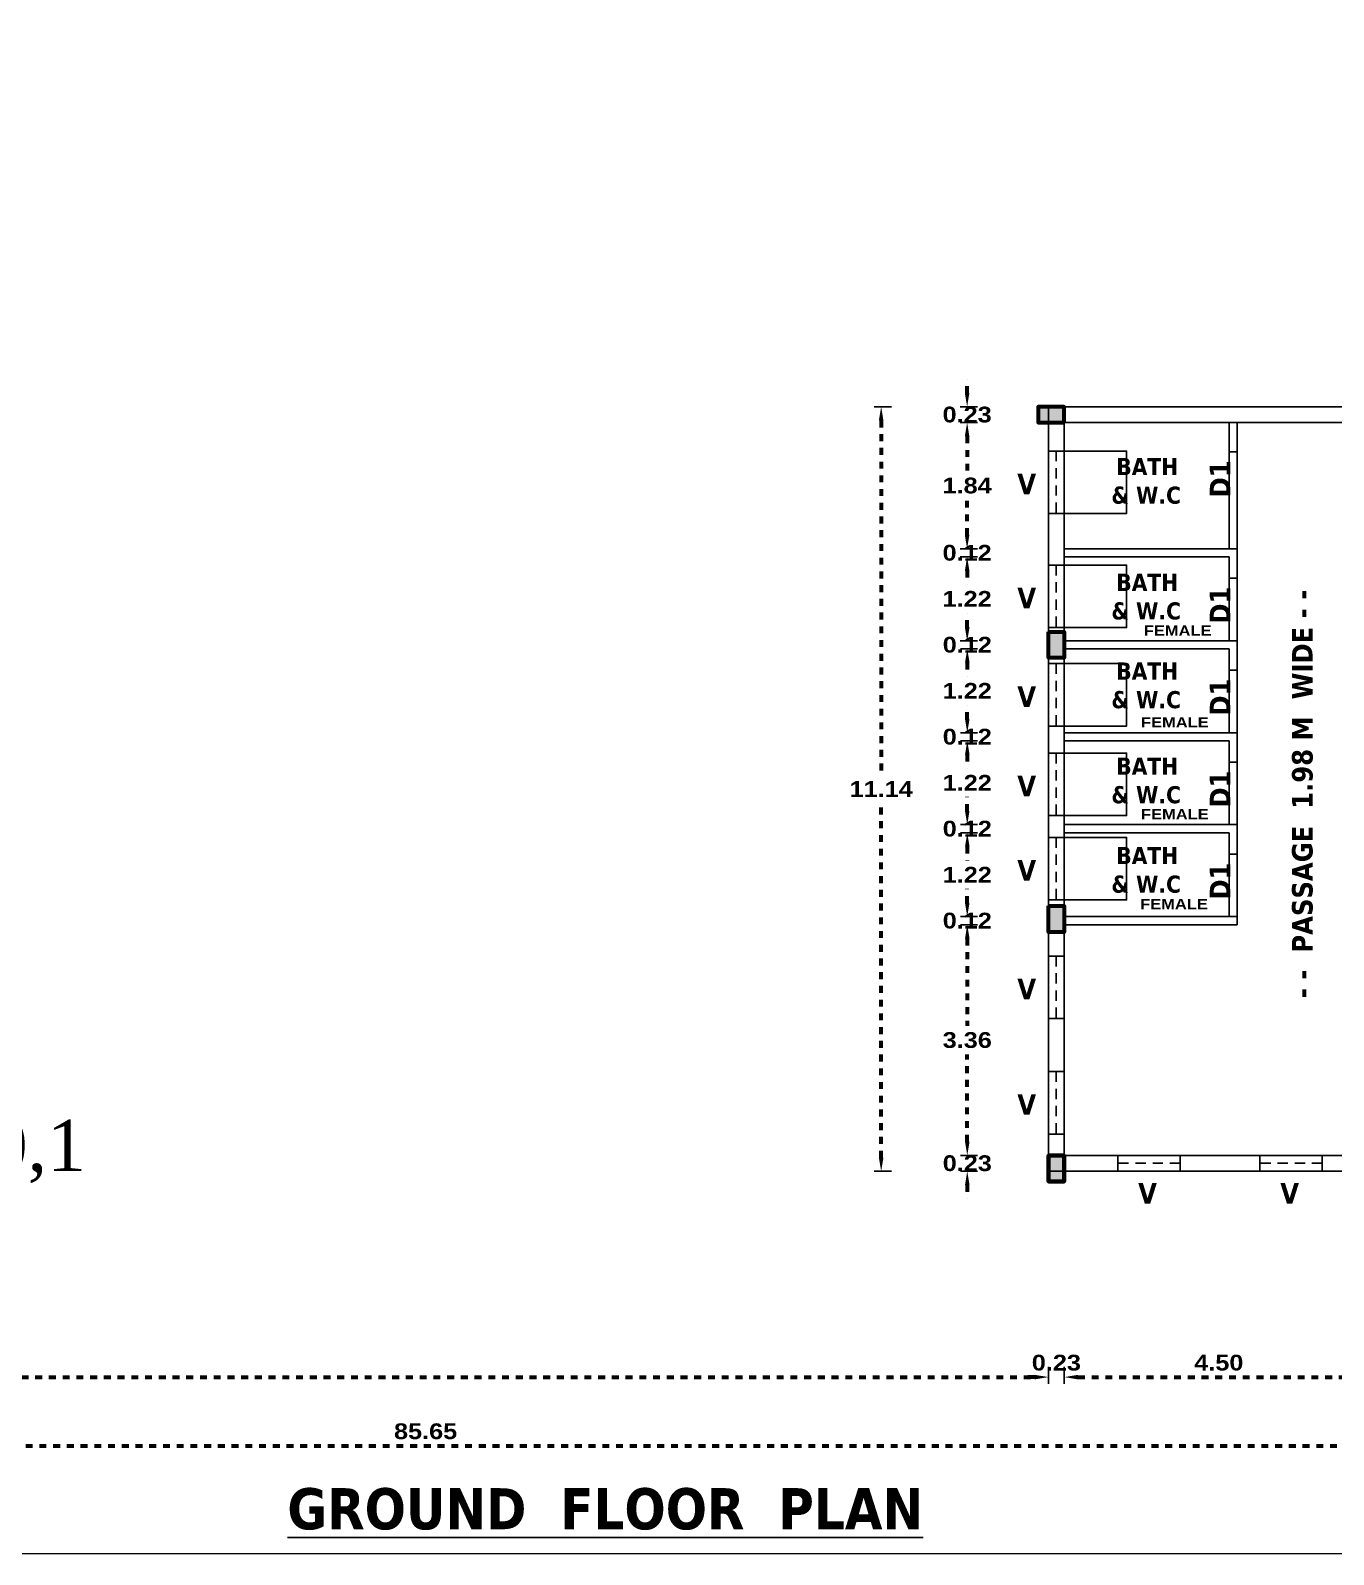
# Model space of a CAD drawing. Header units: metres. Extents: x 863 to 1571, y 626 to 804.
# Drawn here: x 904.85 to 923.83, y 660.62 to 682.83 of the extents above; entities that cross this region are included whole.
import ezdxf

# ---------------------------------------------------------------- set-up
doc = ezdxf.new("R2010")
doc.units = ezdxf.units.M
doc.header["$LTSCALE"] = 0.2
doc.header["$MEASUREMENT"] = 0
doc.header["$PDMODE"] = 2
doc.linetypes.add('DOT2', pattern=[0.125, 0, -0.125])
doc.linetypes.add('HIDDEN', pattern=[0.375, 0.25, -0.125])
doc.layers.get('0').update_dxf_attribs({"lineweight": 60})
for name, color, linetype in [('BLK_1_FLR_0_BLT_UP_AREA', 9, 'Continuous'), ('BLK_1_FLR_0_SP_WC', 233, 'Continuous'), ('BLK_1_FLR_0_WASH', 55, 'Continuous'), ('BLK_1_FLR_0_WATER_CLOSET', 1, 'Continuous'), ('TOILET_VENTILATION', 5, 'Continuous')]:
    doc.layers.add(name, color=color, linetype=linetype)
doc.styles.add('a1', font='times.ttf')
doc.styles.get("Standard").update_dxf_attribs({"font": 'ariblk.ttf', "height": 0.23})
doc.styles.add('style1', font='', dxfattribs={"height": 0.2})
doc.styles.add('TXT', font='txt.shx')
doc.styles.get('style1').set_extended_font_data('Arial Black')
doc.dimstyles.get("Standard").update_dxf_attribs({"dimtxt": 0.23, "dimasz": 0.2, "dimexe": 0.12, "dimexo": 0.0625, "dimgap": 0.09, "dimtad": 1, "dimtih": 1, "dimtoh": 1, "dimzin": 1, "dimdsep": 46, "dimtxsty": 'Standard', "dimcen": 0.09, "dimazin": 0, "dimtfac": 1, "dimtix": 1, "dimtofl": 0, "dimtmove": 0, "dimatfit": 0, "dimfxl": 0, "dimtolj": 1, "dimtzin": 0, "dimarcsym": 0})

# ---------------------------------------------------------------- blocks, each defined once
blk = doc.blocks.new('A$C650768DD')
blk.add_hatch(color=4).paths.add_polyline_path([(0, 0), (0.23, 0), (0.23, 0.38), (0, 0.38)])
at = {"color": 1}
blk.add_lwpolyline([(0, 0), (0.23, 0), (0.23, 0.38), (0, 0.38)], close=True, dxfattribs=at)
blk = doc.blocks.new('*D41')
at = {"color": 0, "lineweight": -2}
for p, q in [((917.394, 677.349), (917.144, 677.349)), ((917.394, 666.209), (917.144, 666.209))]:
    blk.add_line(p, q, dxfattribs=at)
at = {"linetype": 'DOT2'}
for p, q in [((917.244, 677.149), (917.244, 671.986)), ((917.244, 666.409), (917.244, 671.572))]:
    blk.add_line(p, q, dxfattribs=at)
at = {"lineweight": -2}
for points in [[(917.21, 677.149), (917.277, 677.149), (917.244, 677.349)], [(917.21, 666.409), (917.277, 666.409), (917.244, 666.209)]]:
    blk.add_solid(points, dxfattribs=at)
at = {"layer": 'Defpoints', "color": 0, "lineweight": -2}
for p in [(919.907, 677.349), (917.244, 666.209), (920.139, 666.209)]:
    blk.add_point(p, dxfattribs=at)
at = {"color": 0, "lineweight": -2, "insert": (917.244, 671.779), "char_height": 0.23, "attachment_point": 5}
blk.add_mtext('\\A1;11.14', dxfattribs=at)
blk = doc.blocks.new('*D150')
at = {"linetype": 'DOT2'}
for p, q in [((918.498, 666.64), (918.498, 666.84)), ((918.498, 666.01), (918.498, 665.81))]:
    blk.add_line(p, q, dxfattribs=at)
at = {"color": 0, "lineweight": -2}
for p, q in [((918.648, 666.44), (918.398, 666.44)), ((918.648, 666.21), (918.398, 666.21))]:
    blk.add_line(p, q, dxfattribs=at)
at = {"lineweight": -2}
for points in [[(918.465, 666.64), (918.531, 666.64), (918.498, 666.44)], [(918.465, 666.01), (918.531, 666.01), (918.498, 666.21)]]:
    blk.add_solid(points, dxfattribs=at)
at = {"layer": 'Defpoints', "color": 0, "lineweight": -2}
for p in [(918.498, 666.44), (919.911, 666.44), (920.141, 666.21)]:
    blk.add_point(p, dxfattribs=at)
at = {"color": 0, "lineweight": -2, "insert": (918.498, 666.325), "char_height": 0.23, "attachment_point": 5}
blk.add_mtext('\\A1;0.23', dxfattribs=at)
blk = doc.blocks.new('*D151')
at = {"color": 0, "lineweight": -2}
for p, q in [((918.648, 669.8), (918.398, 669.8)), ((918.648, 666.44), (918.398, 666.44))]:
    blk.add_line(p, q, dxfattribs=at)
at = {"linetype": 'DOT2'}
for p, q in [((918.498, 669.6), (918.498, 668.329)), ((918.498, 666.64), (918.498, 667.911))]:
    blk.add_line(p, q, dxfattribs=at)
at = {"lineweight": -2}
for points in [[(918.465, 669.6), (918.531, 669.6), (918.498, 669.8)], [(918.465, 666.64), (918.531, 666.64), (918.498, 666.44)]]:
    blk.add_solid(points, dxfattribs=at)
at = {"layer": 'Defpoints', "color": 0, "lineweight": -2}
for p in [(918.498, 669.8), (919.911, 669.8), (919.911, 666.44)]:
    blk.add_point(p, dxfattribs=at)
at = {"color": 0, "lineweight": -2, "insert": (918.498, 668.12), "char_height": 0.23, "attachment_point": 5}
blk.add_mtext('\\A1;3.36', dxfattribs=at)
blk = doc.blocks.new('*D152')
at = {"linetype": 'DOT2'}
for p, q in [((918.498, 670.12), (918.498, 670.32)), ((918.498, 669.6), (918.498, 669.4))]:
    blk.add_line(p, q, dxfattribs=at)
at = {"color": 0, "lineweight": -2}
for p, q in [((918.648, 669.92), (918.398, 669.92)), ((918.648, 669.8), (918.398, 669.8))]:
    blk.add_line(p, q, dxfattribs=at)
at = {"lineweight": -2}
for points in [[(918.465, 670.12), (918.531, 670.12), (918.498, 669.92)], [(918.465, 669.6), (918.531, 669.6), (918.498, 669.8)]]:
    blk.add_solid(points, dxfattribs=at)
at = {"layer": 'Defpoints', "color": 0, "lineweight": -2}
for p in [(918.498, 669.92), (919.911, 669.92), (919.911, 669.8)]:
    blk.add_point(p, dxfattribs=at)
at = {"color": 0, "lineweight": -2, "insert": (918.498, 669.86), "char_height": 0.23, "attachment_point": 5}
blk.add_mtext('\\A1;0.12', dxfattribs=at)
blk = doc.blocks.new('*D153')
at = {"color": 0, "lineweight": -2}
for p, q in [((918.648, 671.14), (918.398, 671.14)), ((918.648, 669.92), (918.398, 669.92))]:
    blk.add_line(p, q, dxfattribs=at)
at = {"linetype": 'DOT2'}
for p, q in [((918.498, 670.94), (918.498, 670.737)), ((918.498, 670.12), (918.498, 670.323))]:
    blk.add_line(p, q, dxfattribs=at)
at = {"lineweight": -2}
for points in [[(918.465, 670.94), (918.531, 670.94), (918.498, 671.14)], [(918.465, 670.12), (918.531, 670.12), (918.498, 669.92)]]:
    blk.add_solid(points, dxfattribs=at)
at = {"layer": 'Defpoints', "color": 0, "lineweight": -2}
for p in [(918.498, 671.14), (919.911, 671.14), (919.911, 669.92)]:
    blk.add_point(p, dxfattribs=at)
at = {"color": 0, "lineweight": -2, "insert": (918.498, 670.53), "char_height": 0.23, "attachment_point": 5}
blk.add_mtext('\\A1;1.22', dxfattribs=at)
blk = doc.blocks.new('*D154')
at = {"linetype": 'DOT2'}
for p, q in [((918.498, 671.46), (918.498, 671.66)), ((918.498, 670.94), (918.498, 670.74))]:
    blk.add_line(p, q, dxfattribs=at)
at = {"color": 0, "lineweight": -2}
for p, q in [((918.648, 671.26), (918.398, 671.26)), ((918.648, 671.14), (918.398, 671.14))]:
    blk.add_line(p, q, dxfattribs=at)
at = {"lineweight": -2}
for points in [[(918.465, 671.46), (918.531, 671.46), (918.498, 671.26)], [(918.465, 670.94), (918.531, 670.94), (918.498, 671.14)]]:
    blk.add_solid(points, dxfattribs=at)
at = {"layer": 'Defpoints', "color": 0, "lineweight": -2}
for p in [(918.498, 671.26), (919.911, 671.26), (919.911, 671.14)]:
    blk.add_point(p, dxfattribs=at)
at = {"color": 0, "lineweight": -2, "insert": (918.498, 671.2), "char_height": 0.23, "attachment_point": 5}
blk.add_mtext('\\A1;0.12', dxfattribs=at)
blk = doc.blocks.new('*D155')
at = {"color": 0, "lineweight": -2}
for p, q in [((918.648, 672.48), (918.398, 672.48)), ((918.648, 671.26), (918.398, 671.26))]:
    blk.add_line(p, q, dxfattribs=at)
at = {"linetype": 'DOT2'}
for p, q in [((918.498, 672.28), (918.498, 672.077)), ((918.498, 671.46), (918.498, 671.663))]:
    blk.add_line(p, q, dxfattribs=at)
at = {"lineweight": -2}
for points in [[(918.465, 672.28), (918.531, 672.28), (918.498, 672.48)], [(918.465, 671.46), (918.531, 671.46), (918.498, 671.26)]]:
    blk.add_solid(points, dxfattribs=at)
at = {"layer": 'Defpoints', "color": 0, "lineweight": -2}
for p in [(918.498, 672.48), (919.911, 672.48), (919.911, 671.26)]:
    blk.add_point(p, dxfattribs=at)
at = {"color": 0, "lineweight": -2, "insert": (918.498, 671.87), "char_height": 0.23, "attachment_point": 5}
blk.add_mtext('\\A1;1.22', dxfattribs=at)
blk = doc.blocks.new('*D156')
at = {"linetype": 'DOT2'}
for p, q in [((918.498, 672.8), (918.498, 673)), ((918.498, 672.28), (918.498, 672.08))]:
    blk.add_line(p, q, dxfattribs=at)
at = {"color": 0, "lineweight": -2}
for p, q in [((918.648, 672.6), (918.398, 672.6)), ((918.648, 672.48), (918.398, 672.48))]:
    blk.add_line(p, q, dxfattribs=at)
at = {"lineweight": -2}
for points in [[(918.465, 672.8), (918.531, 672.8), (918.498, 672.6)], [(918.465, 672.28), (918.531, 672.28), (918.498, 672.48)]]:
    blk.add_solid(points, dxfattribs=at)
at = {"layer": 'Defpoints', "color": 0, "lineweight": -2}
for p in [(918.498, 672.6), (919.911, 672.6), (919.911, 672.48)]:
    blk.add_point(p, dxfattribs=at)
at = {"color": 0, "lineweight": -2, "insert": (918.498, 672.54), "char_height": 0.23, "attachment_point": 5}
blk.add_mtext('\\A1;0.12', dxfattribs=at)
blk = doc.blocks.new('*D157')
at = {"color": 0, "lineweight": -2}
for p, q in [((918.648, 673.82), (918.398, 673.82)), ((918.648, 672.6), (918.398, 672.6))]:
    blk.add_line(p, q, dxfattribs=at)
at = {"linetype": 'DOT2'}
for p, q in [((918.498, 673.62), (918.498, 673.417)), ((918.498, 672.8), (918.498, 673.003))]:
    blk.add_line(p, q, dxfattribs=at)
at = {"lineweight": -2}
for points in [[(918.465, 673.62), (918.531, 673.62), (918.498, 673.82)], [(918.465, 672.8), (918.531, 672.8), (918.498, 672.6)]]:
    blk.add_solid(points, dxfattribs=at)
at = {"layer": 'Defpoints', "color": 0, "lineweight": -2}
for p in [(918.498, 673.82), (919.911, 673.82), (919.911, 672.6)]:
    blk.add_point(p, dxfattribs=at)
at = {"color": 0, "lineweight": -2, "insert": (918.498, 673.21), "char_height": 0.23, "attachment_point": 5}
blk.add_mtext('\\A1;1.22', dxfattribs=at)
blk = doc.blocks.new('*D158')
at = {"linetype": 'DOT2'}
for p, q in [((918.498, 674.14), (918.498, 674.34)), ((918.498, 673.62), (918.498, 673.42))]:
    blk.add_line(p, q, dxfattribs=at)
at = {"color": 0, "lineweight": -2}
for p, q in [((918.648, 673.94), (918.398, 673.94)), ((918.648, 673.82), (918.398, 673.82))]:
    blk.add_line(p, q, dxfattribs=at)
at = {"lineweight": -2}
for points in [[(918.465, 674.14), (918.531, 674.14), (918.498, 673.94)], [(918.465, 673.62), (918.531, 673.62), (918.498, 673.82)]]:
    blk.add_solid(points, dxfattribs=at)
at = {"layer": 'Defpoints', "color": 0, "lineweight": -2}
for p in [(918.498, 673.94), (919.911, 673.94), (919.911, 673.82)]:
    blk.add_point(p, dxfattribs=at)
at = {"color": 0, "lineweight": -2, "insert": (918.498, 673.88), "char_height": 0.23, "attachment_point": 5}
blk.add_mtext('\\A1;0.12', dxfattribs=at)
blk = doc.blocks.new('*D159')
at = {"color": 0, "lineweight": -2}
for p, q in [((918.646, 675.16), (918.396, 675.16)), ((918.646, 673.94), (918.396, 673.94))]:
    blk.add_line(p, q, dxfattribs=at)
at = {"linetype": 'DOT2'}
for p, q in [((918.496, 674.96), (918.496, 674.757)), ((918.496, 674.14), (918.496, 674.343))]:
    blk.add_line(p, q, dxfattribs=at)
at = {"lineweight": -2}
for points in [[(918.463, 674.96), (918.529, 674.96), (918.496, 675.16)], [(918.463, 674.14), (918.529, 674.14), (918.496, 673.94)]]:
    blk.add_solid(points, dxfattribs=at)
at = {"layer": 'Defpoints', "color": 0, "lineweight": -2}
for p in [(918.496, 675.16), (919.909, 675.16), (919.911, 673.94)]:
    blk.add_point(p, dxfattribs=at)
at = {"color": 0, "lineweight": -2, "insert": (918.496, 674.55), "char_height": 0.23, "attachment_point": 5}
blk.add_mtext('\\A1;1.22', dxfattribs=at)
blk = doc.blocks.new('*D160')
at = {"linetype": 'DOT2'}
for p, q in [((918.496, 675.48), (918.496, 675.68)), ((918.496, 674.96), (918.496, 674.76))]:
    blk.add_line(p, q, dxfattribs=at)
at = {"color": 0, "lineweight": -2}
for p, q in [((918.646, 675.28), (918.396, 675.28)), ((918.646, 675.16), (918.396, 675.16))]:
    blk.add_line(p, q, dxfattribs=at)
at = {"lineweight": -2}
for points in [[(918.463, 675.48), (918.529, 675.48), (918.496, 675.28)], [(918.463, 674.96), (918.529, 674.96), (918.496, 675.16)]]:
    blk.add_solid(points, dxfattribs=at)
at = {"layer": 'Defpoints', "color": 0, "lineweight": -2}
for p in [(918.496, 675.28), (919.909, 675.28), (919.909, 675.16)]:
    blk.add_point(p, dxfattribs=at)
at = {"color": 0, "lineweight": -2, "insert": (918.496, 675.22), "char_height": 0.23, "attachment_point": 5}
blk.add_mtext('\\A1;0.12', dxfattribs=at)
blk = doc.blocks.new('*D161')
at = {"color": 0, "lineweight": -2}
for p, q in [((918.646, 677.119), (918.396, 677.119)), ((918.646, 675.28), (918.396, 675.28))]:
    blk.add_line(p, q, dxfattribs=at)
at = {"linetype": 'DOT2'}
for p, q in [((918.496, 676.919), (918.496, 676.408)), ((918.496, 675.48), (918.496, 675.991))]:
    blk.add_line(p, q, dxfattribs=at)
at = {"lineweight": -2}
for points in [[(918.463, 676.919), (918.529, 676.919), (918.496, 677.119)], [(918.463, 675.48), (918.529, 675.48), (918.496, 675.28)]]:
    blk.add_solid(points, dxfattribs=at)
at = {"layer": 'Defpoints', "color": 0, "lineweight": -2}
for p in [(918.496, 677.119), (919.909, 677.119), (919.909, 675.28)]:
    blk.add_point(p, dxfattribs=at)
at = {"color": 0, "lineweight": -2, "insert": (918.496, 676.2), "char_height": 0.23, "attachment_point": 5}
blk.add_mtext('\\A1;1.84', dxfattribs=at)
blk = doc.blocks.new('*D162')
at = {"linetype": 'DOT2'}
for p, q in [((918.496, 677.549), (918.496, 677.749)), ((918.496, 676.919), (918.496, 676.719))]:
    blk.add_line(p, q, dxfattribs=at)
at = {"color": 0, "lineweight": -2}
for p, q in [((918.646, 677.349), (918.396, 677.349)), ((918.646, 677.119), (918.396, 677.119))]:
    blk.add_line(p, q, dxfattribs=at)
at = {"lineweight": -2}
for points in [[(918.463, 677.549), (918.529, 677.549), (918.496, 677.349)], [(918.463, 676.919), (918.529, 676.919), (918.496, 677.119)]]:
    blk.add_solid(points, dxfattribs=at)
at = {"layer": 'Defpoints', "color": 0, "lineweight": -2}
for p in [(918.496, 677.349), (919.909, 677.349), (919.909, 677.119)]:
    blk.add_point(p, dxfattribs=at)
at = {"color": 0, "lineweight": -2, "insert": (918.496, 677.234), "char_height": 0.23, "attachment_point": 5}
blk.add_mtext('\\A1;0.23', dxfattribs=at)
blk = doc.blocks.new('*D176')
at = {"color": 0, "lineweight": -2}
for p, q in [((878.922, 663.36), (878.922, 663.11)), ((919.681, 663.36), (919.681, 663.11))]:
    blk.add_line(p, q, dxfattribs=at)
at = {"linetype": 'DOT2'}
blk.add_line((879.122, 663.21), (919.481, 663.21), dxfattribs=at)
at = {"lineweight": -2}
for points in [[(879.122, 663.243), (879.122, 663.177), (878.922, 663.21)], [(919.481, 663.243), (919.481, 663.177), (919.681, 663.21)]]:
    blk.add_solid(points, dxfattribs=at)
at = {"layer": 'Defpoints', "color": 0, "lineweight": -2}
for p in [(919.681, 666.21), (878.922, 664.94), (919.681, 663.21)]:
    blk.add_point(p, dxfattribs=at)
at = {"color": 0, "lineweight": -2, "insert": (899.301, 663.419), "char_height": 0.23, "attachment_point": 5}
blk.add_mtext('\\A1;40.76', dxfattribs=at)
blk = doc.blocks.new('*D177')
at = {"color": 0, "lineweight": -2}
for p, q in [((919.681, 663.36), (919.681, 663.11)), ((919.911, 663.36), (919.911, 663.11))]:
    blk.add_line(p, q, dxfattribs=at)
at = {"linetype": 'DOT2'}
for p, q in [((919.481, 663.21), (919.281, 663.21)), ((920.111, 663.21), (920.311, 663.21))]:
    blk.add_line(p, q, dxfattribs=at)
at = {"lineweight": -2}
for points in [[(919.481, 663.243), (919.481, 663.177), (919.681, 663.21)], [(920.111, 663.243), (920.111, 663.177), (919.911, 663.21)]]:
    blk.add_solid(points, dxfattribs=at)
at = {"layer": 'Defpoints', "color": 0, "lineweight": -2}
for p in [(919.911, 666.44), (919.681, 666.21), (919.911, 663.21)]:
    blk.add_point(p, dxfattribs=at)
at = {"color": 0, "lineweight": -2, "insert": (919.796, 663.419), "char_height": 0.23, "attachment_point": 5}
blk.add_mtext('\\A1;0.23', dxfattribs=at)
blk = doc.blocks.new('*D178')
at = {"color": 0, "lineweight": -2}
for p, q in [((919.911, 663.36), (919.911, 663.11)), ((924.413, 663.36), (924.413, 663.11))]:
    blk.add_line(p, q, dxfattribs=at)
at = {"linetype": 'DOT2'}
blk.add_line((920.111, 663.21), (924.213, 663.21), dxfattribs=at)
at = {"lineweight": -2}
for points in [[(920.111, 663.243), (920.111, 663.177), (919.911, 663.21)], [(924.213, 663.243), (924.213, 663.177), (924.413, 663.21)]]:
    blk.add_solid(points, dxfattribs=at)
at = {"layer": 'Defpoints', "color": 0, "lineweight": -2}
for p in [(919.911, 666.44), (924.413, 666.21), (924.413, 663.21)]:
    blk.add_point(p, dxfattribs=at)
at = {"color": 0, "lineweight": -2, "insert": (922.162, 663.419), "char_height": 0.23, "attachment_point": 5}
blk.add_mtext('\\A1;4.50', dxfattribs=at)
blk = doc.blocks.new('*D42')
at = {"color": 0, "lineweight": -2}
for p, q in [((867.783, 662.36), (867.783, 662.11)), ((953.433, 662.36), (953.433, 662.11))]:
    blk.add_line(p, q, dxfattribs=at)
at = {"linetype": 'DOT2'}
blk.add_line((867.983, 662.21), (953.233, 662.21), dxfattribs=at)
at = {"lineweight": -2}
for points in [[(867.983, 662.243), (867.983, 662.177), (867.783, 662.21)], [(953.233, 662.243), (953.233, 662.177), (953.433, 662.21)]]:
    blk.add_solid(points, dxfattribs=at)
at = {"layer": 'Defpoints', "color": 0, "lineweight": -2}
for p in [(953.433, 677.12), (867.783, 664.94), (953.433, 662.21)]:
    blk.add_point(p, dxfattribs=at)
at = {"color": 0, "lineweight": -2, "insert": (910.608, 662.419), "char_height": 0.23, "attachment_point": 5}
blk.add_mtext('\\A1;85.65', dxfattribs=at)

msp = doc.modelspace()

# ---------------------------------------------------------------- linework, layer by layer
at = {"lineweight": -2}
for p, q in [((919.681, 666.21), (919.681, 677.349)), ((919.681, 677.349), (934.113, 677.349)), ((922.311, 676.69), (922.311, 677.12)), ((922.431, 675.28), (922.431, 677.12)), ((922.431, 676.32), (922.431, 677.12)), ((922.311, 676.69), (922.431, 676.69)), ((922.431, 675.28), (919.909, 675.28)), ((922.311, 675.16), (919.909, 675.16)), ((922.311, 674.85), (922.311, 675.16)), ((922.431, 673.94), (922.431, 675.28)), ((922.311, 674.85), (922.431, 674.85)), ((922.431, 673.94), (919.911, 673.94)), ((919.911, 672.6), (919.911, 673.82)), ((922.311, 673.82), (919.911, 673.82)), ((922.311, 673.51), (922.311, 673.82)), ((922.431, 672.6), (922.431, 673.94)), ((922.311, 673.51), (922.431, 673.51)), ((922.431, 672.6), (919.911, 672.6)), ((919.911, 671.26), (919.911, 672.48)), ((922.311, 672.48), (919.911, 672.48)), ((922.311, 672.17), (922.311, 672.48)), ((922.431, 671.26), (922.431, 672.6)), ((922.311, 672.17), (922.431, 672.17)), ((922.431, 671.26), (919.911, 671.26)), ((919.911, 666.44), (919.911, 671.14)), ((922.311, 671.14), (919.911, 671.14)), ((922.311, 670.83), (922.311, 671.14)), ((922.431, 669.8), (922.431, 671.26)), ((922.311, 670.83), (922.431, 670.83)), ((922.431, 669.92), (919.911, 669.92)), ((922.431, 669.8), (919.911, 669.8)), ((919.911, 667.683), (919.911, 669)), ((919.911, 666.44), (919.911, 667.66)), ((922.309, 666.44), (919.911, 666.44)), ((922.311, 666.44), (919.911, 666.44)), ((924.413, 666.44), (920.141, 666.44)), ((922.311, 666.44), (922.431, 666.44)), ((953.433, 666.21), (919.681, 666.21))]:
    msp.add_line(p, q, dxfattribs=at)
at = {"linetype": 'HIDDEN', "lineweight": -2, "ltscale": 3}
for p, q in [((919.794, 676.704), (919.794, 675.794)), ((919.794, 675.041), (919.794, 674.131)), ((919.794, 673.606), (919.794, 672.696)), ((919.794, 672.302), (919.794, 671.392)), ((919.794, 671.074), (919.794, 670.164)), ((919.794, 669.345), (919.794, 668.435)), ((919.794, 667.662), (919.794, 666.752)), ((921.599, 666.325), (920.689, 666.325)), ((923.668, 666.325), (922.758, 666.325))]:
    msp.add_line(p, q, dxfattribs=at)
at = {"lineweight": -2}
for points in [[(863.385, 660.625), (1156.028, 660.687), (1156.028, 802.75), (863.385, 802.688)], [(919.679, 675.794), (919.679, 676.704), (919.909, 676.704), (919.909, 675.794)], [(919.679, 674.131), (919.679, 675.041), (919.909, 675.041), (919.909, 674.131)], [(919.679, 672.696), (919.679, 673.606), (919.909, 673.606), (919.909, 672.696)], [(919.679, 671.392), (919.679, 672.302), (919.909, 672.302), (919.909, 671.392)], [(919.679, 670.164), (919.679, 671.074), (919.909, 671.074), (919.909, 670.164)], [(919.679, 668.435), (919.679, 669.345), (919.909, 669.345), (919.909, 668.435)], [(919.679, 666.752), (919.679, 667.662), (919.909, 667.662), (919.909, 666.752)], [(920.689, 666.21), (921.599, 666.21), (921.599, 666.44), (920.689, 666.44)], [(922.758, 666.21), (923.668, 666.21), (923.668, 666.44), (922.758, 666.44)]]:
    msp.add_lwpolyline(points, close=True, dxfattribs=at)
msp.add_lwpolyline([(872.713, 664.94), (868.013, 664.94), (868.013, 686.3), (868.013, 697.21), (953.203, 697.21), (953.203, 686.3), (955.849, 686.3), (955.849, 677.35), (953.203, 677.35), (953.203, 666.44), (919.911, 666.44), (919.911, 677.119), (934.343, 677.119), (934.343, 686.53), (878.693, 686.53), (878.692, 664.94), (876.853, 664.94)], dxfattribs=at)
at = {"layer": 'BLK_1_FLR_0_BLT_UP_AREA', "color": 26, "lineweight": -2}
msp.add_lwpolyline([(867.783, 664.71), (867.783, 697.44), (953.433, 697.44), (953.433, 686.53), (956.079, 686.53), (956.079, 677.12), (953.433, 677.12), (953.433, 666.21), (919.679, 666.21), (919.681, 677.349), (934.113, 677.349), (934.113, 686.3), (878.923, 686.3), (878.922, 664.71)], close=True, dxfattribs=at)
at = {"layer": 'BLK_1_FLR_0_SP_WC', "color": 233, "lineweight": -2}
msp.add_lwpolyline([(919.909, 675.28), (922.311, 675.28), (922.311, 677.119), (919.909, 677.119)], close=True, dxfattribs=at)
at = {"layer": 'BLK_1_FLR_0_WASH', "color": 56}
for points in [[(919.909, 676.704), (920.819, 676.704), (920.819, 675.794), (919.909, 675.794)], [(919.909, 675.041), (920.819, 675.041), (920.819, 674.131), (919.909, 674.131)], [(919.909, 673.606), (920.819, 673.606), (920.819, 672.696), (919.909, 672.696)], [(919.909, 672.302), (920.819, 672.302), (920.819, 671.392), (919.909, 671.392)], [(919.909, 671.074), (920.819, 671.074), (920.819, 670.164), (919.909, 670.164)]]:
    msp.add_lwpolyline(points, close=True, dxfattribs=at)
at = {"layer": 'BLK_1_FLR_0_WASH', "color": 55}
for points in [[(919.909, 676.704), (920.819, 676.704), (920.819, 675.794), (919.909, 675.794)], [(919.909, 675.041), (920.819, 675.041), (920.819, 674.131), (919.909, 674.131)], [(919.909, 673.606), (920.819, 673.606), (920.819, 672.696), (919.909, 672.696)], [(919.909, 672.302), (920.819, 672.302), (920.819, 671.392), (919.909, 671.392)], [(919.909, 671.074), (920.819, 671.074), (920.819, 670.164), (919.909, 670.164)]]:
    msp.add_lwpolyline(points, close=True, dxfattribs=at)
at = {"layer": 'BLK_1_FLR_0_WASH', "color": 60}
for points in [[(919.909, 676.704), (920.819, 676.704), (920.819, 675.794), (919.909, 675.794)], [(919.909, 675.041), (920.819, 675.041), (920.819, 674.131), (919.909, 674.131)], [(919.909, 673.606), (920.819, 673.606), (920.819, 672.696), (919.909, 672.696)], [(919.909, 672.302), (920.819, 672.302), (920.819, 671.392), (919.909, 671.392)], [(919.909, 671.074), (920.819, 671.074), (920.819, 670.164), (919.909, 670.164)]]:
    msp.add_lwpolyline(points, close=True, dxfattribs=at)
at = {"layer": 'BLK_1_FLR_0_WATER_CLOSET', "color": 2, "lineweight": -2}
for points in [[(919.911, 675.16), (922.311, 675.16), (922.311, 673.94), (919.911, 673.94)], [(919.911, 673.82), (922.311, 673.82), (922.311, 672.6), (919.911, 672.6)], [(919.911, 672.48), (922.311, 672.48), (922.311, 671.26), (919.911, 671.26)], [(919.911, 671.14), (922.311, 671.14), (922.311, 669.92), (919.911, 669.92)]]:
    msp.add_lwpolyline(points, close=True, dxfattribs=at)
at = {"layer": 'TOILET_VENTILATION', "color": 6, "lineweight": -2}
for points in [[(919.909, 676.704), (920.819, 676.704), (920.819, 675.794), (919.909, 675.794)], [(919.909, 675.041), (920.819, 675.041), (920.819, 674.131), (919.909, 674.131)], [(919.909, 673.606), (920.819, 673.606), (920.819, 672.696), (919.909, 672.696)], [(919.909, 672.302), (920.819, 672.302), (920.819, 671.392), (919.909, 671.392)], [(919.909, 671.074), (920.819, 671.074), (920.819, 670.164), (919.909, 670.164)]]:
    msp.add_lwpolyline(points, close=True, dxfattribs=at)

# ---------------------------------------------------------------- block references
at = {"lineweight": -2, "rotation": 90}
msp.add_blockref('A$C650768DD', (919.909, 677.119), dxfattribs=at)
at = {"lineweight": -2, "xscale": -1, "rotation": 180}
for p in [(919.681, 674.069), (919.681, 670.075), (919.681, 666.44)]:
    msp.add_blockref('A$C650768DD', p, dxfattribs=at)
at = {"lineweight": -2}
msp.add_blockref('A$C650768DD', (919.681, 666.06), dxfattribs=at)

# ---------------------------------------------------------------- texts
at = {"lineweight": -2, "style": 'TXT'}
for s, insert, char_height, width, attachment_point in [('{\\fTahoma|b1|i0|c0|p34;\\W7.23958;  \\W1;BATH \\P\\W6.88833;  \\W1;& W.C}', (919.182, 676.603), 0.25, 3.81011, 1), ('{\\fTahoma|b1|i0|c0|p34;V}', (919.227, 676.074), 0.3, 35.65845, 7), ('{\\fTahoma|b1|i0|c0|p34;\\W7.23958;  \\W1;BATH \\P\\W6.88833;  \\W1;& W.C}', (919.182, 674.916), 0.25, 3.81011, 1), ('{\\fTahoma|b1|i0|c0|p34;V}', (919.227, 674.411), 0.3, 35.65845, 7), ('{\\fTahoma|b1|i0|c0|p34;\\W7.23958;  \\W1;BATH \\P\\W6.88833;  \\W1;& W.C}', (919.182, 673.623), 0.25, 3.81011, 1), ('{\\fTahoma|b1|i0|c0|p34;V}', (919.227, 672.976), 0.3, 35.65845, 7), ('{\\fTahoma|b1|i0|c0|p34;\\W7.23958;  \\W1;BATH \\P\\W6.88833;  \\W1;& W.C}', (919.182, 672.238), 0.25, 3.81011, 1), ('{\\fTahoma|b1|i0|c0|p34;V}', (919.227, 671.673), 0.3, 35.65845, 7), ('{\\fTahoma|b1|i0|c0|p34;\\W7.23958;  \\W1;BATH \\P\\W6.88833;  \\W1;& W.C}', (919.182, 670.935), 0.25, 3.81011, 1), ('{\\fTahoma|b1|i0|c0|p34;V}', (919.227, 670.444), 0.3, 35.65845, 7), ('{\\fTahoma|b1|i0|c0|p34;V}', (919.227, 668.715), 0.3, 35.65845, 7), ('{\\fTahoma|b1|i0|c0|p34;V}', (919.227, 667.032), 0.3, 35.65845, 7), ('{\\fTahoma|b1|i0|c0|p34;V}', (920.987, 666.039), 0.3, 35.65845, 1), ('{\\fTahoma|b1|i0|c0|p34;V}', (923.057, 666.039), 0.3, 35.65845, 1), ('{\\fTahoma|b1|i0|c0|p34;\\LGROUND  FLOOR  PLAN  }', (908.594, 660.98), 0.6, 15.16632, 7)]:
    msp.add_mtext(s, dxfattribs=dict(at, insert=insert, char_height=char_height, width=width, attachment_point=attachment_point))
at = {"lineweight": -2, "char_height": 0.3, "attachment_point": 7, "rotation": 90, "style": 'TXT'}
for s, insert, width in [('{\\fTahoma|b1|i0|c0|p34;D1}', (922.33, 676.028), 35.65845), ('{\\fTahoma|b1|i0|c0|p34;D1}', (922.33, 674.188), 35.65845), ('{\\fTahoma|b1|i0|c0|p34;\\W7.50113; \\W1;- -  PASSAGE  1.98 M  WIDE - -}', (923.534, 667.807), 8.08536), ('{\\fTahoma|b1|i0|c0|p34;D1}', (922.33, 672.848), 35.65845), ('{\\fTahoma|b1|i0|c0|p34;D1}', (922.33, 671.508), 35.65845), ('{\\fTahoma|b1|i0|c0|p34;D1}', (922.33, 670.168), 35.65845)]:
    msp.add_mtext(s, dxfattribs=dict(at, insert=insert, width=width))
at = {"layer": 'BLK_1_FLR_0_BLT_UP_AREA', "color": 26, "lineweight": -2, "insert": (891.052, 666.959), "char_height": 0.74819, "width": 15.5819, "attachment_point": 1, "style": 'a1'}
msp.add_mtext('TYPICAL_FLOOR_PLAN=0,1', dxfattribs=at)
at = {"layer": 'BLK_1_FLR_0_WATER_CLOSET', "color": 2, "char_height": 0.15, "attachment_point": 1, "style": 'style1'}
for insert in [(921.07, 674.162), (921.029, 672.826), (921.029, 671.486), (921.016, 670.178)]:
    msp.add_mtext_dynamic_manual_height_columns('FEMALE', width=0.93504, gutter_width=1.016, heights=[0], dxfattribs=dict(at, insert=insert))

# ---------------------------------------------------------------- dimensions: what is measured, and where the dimension line sits
at = {"lineweight": -2}
for base, p1, p2, override, picture, middle in [((918.496, 677.349), (919.909, 677.119), (919.909, 677.349), {"dimtxt": 0.21, "dimexe": 0.1, "dimclrd": 256, "dimtmove": 1, "dimfxl": 0.15, "dimlwd": 65535, "dimarcsym": 2}, '*D162', (918.496, 677.234)), ((917.244, 666.209), (919.907, 677.349), (920.139, 666.209), {"dimtxt": 0.21, "dimexe": 0.1, "dimclrd": 256, "dimfxl": 0.15, "dimlwd": 65535, "dimarcsym": 2}, '*D41', (917.244, 671.779)), ((918.496, 677.119), (919.909, 675.28), (919.909, 677.119), {"dimtxt": 0.21, "dimexe": 0.1, "dimclrd": 256, "dimtmove": 1, "dimfxl": 0.15, "dimlwd": 65535, "dimarcsym": 2}, '*D161', (918.496, 676.2)), ((918.496, 675.28), (919.909, 675.16), (919.909, 675.28), {"dimtxt": 0.21, "dimexe": 0.1, "dimclrd": 256, "dimtmove": 1, "dimfxl": 0.15, "dimlwd": 65535, "dimarcsym": 2}, '*D160', (918.496, 675.22)), ((918.496, 675.16), (919.911, 673.94), (919.909, 675.16), {"dimtxt": 0.21, "dimexe": 0.1, "dimclrd": 256, "dimtmove": 1, "dimfxl": 0.15, "dimlwd": 65535, "dimarcsym": 2}, '*D159', (918.496, 674.55)), ((918.498, 673.94), (919.911, 673.82), (919.911, 673.94), {"dimtxt": 0.21, "dimexe": 0.1, "dimclrd": 256, "dimtmove": 1, "dimfxl": 0.15, "dimlwd": 65535, "dimarcsym": 2}, '*D158', (918.498, 673.88)), ((918.498, 673.82), (919.911, 672.6), (919.911, 673.82), {"dimtxt": 0.21, "dimexe": 0.1, "dimclrd": 256, "dimtmove": 1, "dimfxl": 0.15, "dimlwd": 65535, "dimarcsym": 2}, '*D157', (918.498, 673.21)), ((918.498, 672.6), (919.911, 672.48), (919.911, 672.6), {"dimtxt": 0.21, "dimexe": 0.1, "dimclrd": 256, "dimtmove": 1, "dimfxl": 0.15, "dimlwd": 65535, "dimarcsym": 2}, '*D156', (918.498, 672.54)), ((918.498, 672.48), (919.911, 671.26), (919.911, 672.48), {"dimtxt": 0.21, "dimexe": 0.1, "dimclrd": 256, "dimtmove": 1, "dimfxl": 0.15, "dimlwd": 65535, "dimarcsym": 2}, '*D155', (918.498, 671.87)), ((918.498, 671.26), (919.911, 671.14), (919.911, 671.26), {"dimtxt": 0.21, "dimexe": 0.1, "dimclrd": 256, "dimtmove": 1, "dimfxl": 0.15, "dimlwd": 65535, "dimarcsym": 2}, '*D154', (918.498, 671.2)), ((918.498, 671.14), (919.911, 669.92), (919.911, 671.14), {"dimtxt": 0.21, "dimexe": 0.1, "dimclrd": 256, "dimtmove": 1, "dimfxl": 0.15, "dimlwd": 65535, "dimarcsym": 2}, '*D153', (918.498, 670.53)), ((918.498, 669.92), (919.911, 669.8), (919.911, 669.92), {"dimtxt": 0.21, "dimexe": 0.1, "dimclrd": 256, "dimtmove": 1, "dimfxl": 0.15, "dimlwd": 65535, "dimarcsym": 2}, '*D152', (918.498, 669.86)), ((918.498, 669.8), (919.911, 666.44), (919.911, 669.8), {"dimtxt": 0.21, "dimexe": 0.1, "dimclrd": 256, "dimtmove": 1, "dimfxl": 0.15, "dimlwd": 65535, "dimarcsym": 2}, '*D151', (918.498, 668.12)), ((918.498, 666.44), (920.141, 666.21), (919.911, 666.44), {"dimtxt": 0.21, "dimexe": 0.1, "dimclrd": 256, "dimfxl": 0.15, "dimlwd": 65535, "dimarcsym": 2}, '*D150', (918.498, 666.325))]:
    dim = msp.add_linear_dim(base=base, p1=p1, p2=p2, angle=90, dimstyle='Standard', override=override, dxfattribs=at)
    dim.commit()
    dim.dimension.update_dxf_attribs({"geometry": picture, "text_midpoint": middle})
for base, p1, p2, override, picture, middle in [((953.433, 662.21), (867.783, 664.94), (953.433, 677.12), {"dimtxt": 0.21, "dimexe": 0.1, "dimclrd": 256, "dimfxl": 0.15, "dimlwd": 65535, "dimarcsym": 2}, '*D42', (910.608, 662.419)), ((919.911, 663.21), (919.681, 666.21), (919.911, 666.44), {"dimtxt": 0.21, "dimexe": 0.1, "dimclrd": 256, "dimtmove": 1, "dimfxl": 0.15, "dimlwd": 65535, "dimarcsym": 2}, '*D177', (919.796, 663.419)), ((924.413, 663.21), (919.911, 666.44), (924.413, 666.21), {"dimtxt": 0.21, "dimexe": 0.1, "dimclrd": 256, "dimtmove": 1, "dimfxl": 0.15, "dimlwd": 65535, "dimarcsym": 2}, '*D178', (922.162, 663.419)), ((919.681, 663.21), (878.922, 664.94), (919.681, 666.21), {"dimtxt": 0.21, "dimexe": 0.1, "dimclrd": 256, "dimtmove": 1, "dimfxl": 0.15, "dimlwd": 65535, "dimarcsym": 2}, '*D176', (899.301, 663.419))]:
    dim = msp.add_linear_dim(base=base, p1=p1, p2=p2, dimstyle='Standard', override=override, dxfattribs=at)
    dim.commit()
    dim.dimension.update_dxf_attribs({"geometry": picture, "text_midpoint": middle})

doc.saveas('drawing.dxf')
